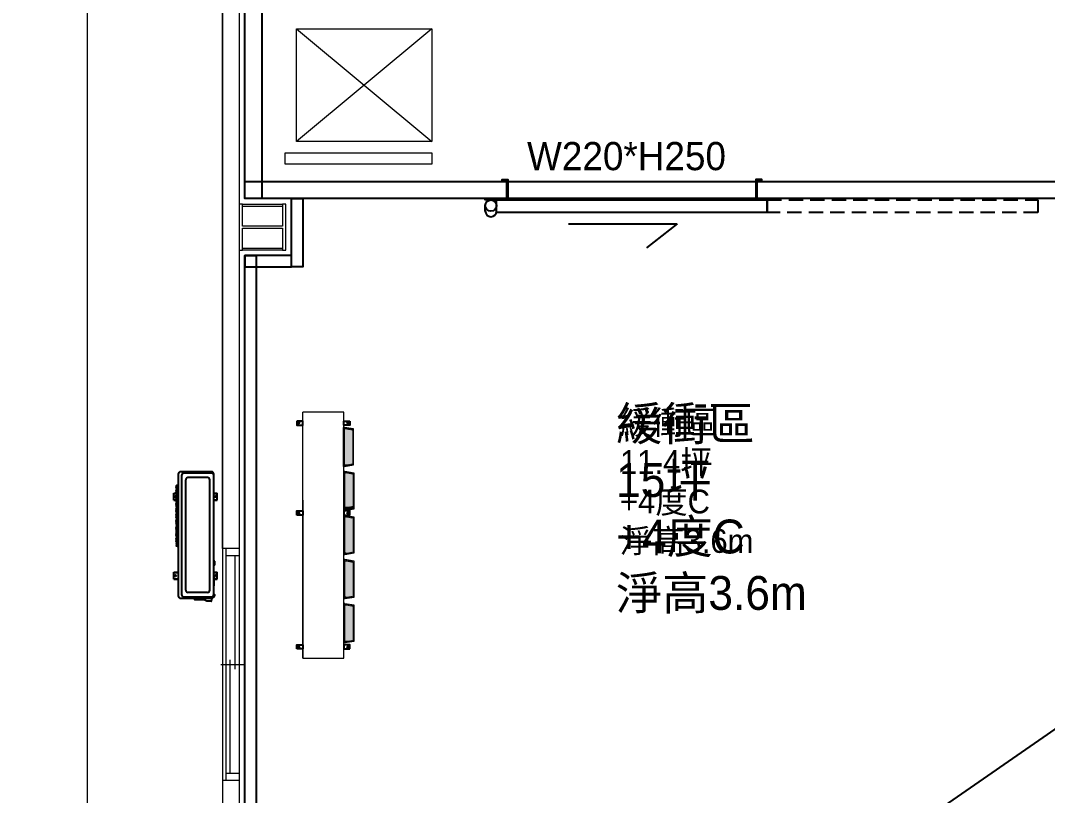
# Model space of a CAD drawing. Header units: millimetres. Extents: x -15161 to 10473752, y -72817 to 33960.
# Drawn here: x -2012 to -1102, y -30859 to -30172 of the extents above; entities that cross this region are included whole.
import ezdxf

# ---------------------------------------------------------------- set-up
doc = ezdxf.new("R2010")
doc.units = ezdxf.units.MM
doc.linetypes.add('DASHED', pattern=[0.75, 0.5, -0.25])
doc.linetypes.add('HIDDEN', pattern=[9.525, 6.35, -3.175])
doc.layers.add('1', color=7, linetype='Continuous', lineweight=9)
doc.layers.add('添利-門', color=150, linetype='Continuous', lineweight=25)
doc.layers.add('HIDDEN', color=2, linetype='DASHED')
doc.layers.add('PDF_幾何圖形', color=7, linetype='Continuous')
doc.styles.get("Standard").update_dxf_attribs({"font": 'arial.ttf'})

# ---------------------------------------------------------------- blocks, each defined once
blk = doc.blocks.new('機組1140116')
h = blk.add_hatch(color=230)
h.dxf.hatch_style = 1
h.paths.add_polyline_path([(-1717.34, -24674.16), (-1725.06, -24672.76), (-1725.06, -24673.99), (-1725.06, -24706.35), (-1717.34, -24704.95)])
h = blk.add_hatch(color=230)
h.dxf.hatch_style = 1
h.paths.add_polyline_path([(-1716.88, -24713.22), (-1724.61, -24711.82), (-1724.61, -24713.04), (-1724.61, -24745.41), (-1716.88, -24744)])
h = blk.add_hatch(color=230)
h.dxf.hatch_style = 1
h.paths.add_polyline_path([(-1716.88, -24752.28), (-1724.61, -24750.87), (-1724.61, -24752.1), (-1724.61, -24784.47), (-1716.88, -24783.06)])
h = blk.add_hatch(color=230)
h.dxf.hatch_style = 1
h.paths.add_polyline_path([(-1716.88, -24791.34), (-1724.61, -24789.93), (-1724.61, -24791.16), (-1724.61, -24823.53), (-1716.88, -24822.12)])
h = blk.add_hatch(color=230)
h.dxf.hatch_style = 1
h.paths.add_polyline_path([(-1716.88, -24830.39), (-1724.61, -24828.99), (-1724.61, -24830.22), (-1724.61, -24862.58), (-1716.88, -24861.18)])
h = blk.add_hatch(color=230)
h.dxf.hatch_style = 1
h.paths.add_polyline_path([(-1716.88, -24830.39), (-1724.61, -24828.99), (-1724.61, -24830.22), (-1724.61, -24862.58), (-1716.88, -24861.18)])
at = {"layer": '1'}
h = blk.add_hatch(color=230, dxfattribs=at)
h.dxf.hatch_style = 1
h.paths.add_polyline_path([(-1725.06, -24672.76), (-1725.06, -24673.99), (-1717.55, -24674.12)])
h = blk.add_hatch(color=230, dxfattribs=at)
h.dxf.hatch_style = 1
h.paths.add_polyline_path([(-1725.06, -24706.35), (-1725.06, -24705.12), (-1717.55, -24704.99)])
h = blk.add_hatch(color=230, dxfattribs=at)
h.dxf.hatch_style = 1
h.paths.add_polyline_path([(-1725.06, -24706.35), (-1725.06, -24705.12), (-1717.55, -24704.99)])
h = blk.add_hatch(color=230, dxfattribs=at)
h.dxf.hatch_style = 1
h.paths.add_polyline_path([(-1724.61, -24711.82), (-1724.61, -24713.04), (-1717.1, -24713.18)])
h = blk.add_hatch(color=230, dxfattribs=at)
h.dxf.hatch_style = 1
h.paths.add_polyline_path([(-1724.61, -24743.86), (-1724.61, -24742.64), (-1717.1, -24742.5)])
h = blk.add_hatch(color=230, dxfattribs=at)
h.dxf.hatch_style = 1
h.paths.add_polyline_path([(-1724.61, -24743.86), (-1724.61, -24742.64), (-1717.1, -24742.5)])
h = blk.add_hatch(color=230, dxfattribs=at)
h.dxf.hatch_style = 1
h.paths.add_polyline_path([(-1724.61, -24743.86), (-1724.61, -24742.64), (-1717.1, -24742.5)])
h = blk.add_hatch(color=230, dxfattribs=at)
h.dxf.hatch_style = 1
h.paths.add_polyline_path([(-1724.61, -24743.86), (-1724.61, -24742.64), (-1717.1, -24742.5)])
h = blk.add_hatch(color=230, dxfattribs=at)
h.dxf.hatch_style = 1
h.paths.add_polyline_path([(-1724.61, -24745.41), (-1724.61, -24744.18), (-1717.1, -24744.04)])
h = blk.add_hatch(color=230, dxfattribs=at)
h.dxf.hatch_style = 1
h.paths.add_polyline_path([(-1724.61, -24745.41), (-1724.61, -24744.18), (-1717.1, -24744.04)])
h = blk.add_hatch(color=230, dxfattribs=at)
h.dxf.hatch_style = 1
h.paths.add_polyline_path([(-1724.61, -24750.87), (-1724.61, -24752.1), (-1717.1, -24752.24)])
h = blk.add_hatch(color=230, dxfattribs=at)
h.dxf.hatch_style = 1
h.paths.add_polyline_path([(-1724.61, -24784.47), (-1724.61, -24783.24), (-1717.1, -24783.1)])
h = blk.add_hatch(color=230, dxfattribs=at)
h.dxf.hatch_style = 1
h.paths.add_polyline_path([(-1724.61, -24784.47), (-1724.61, -24783.24), (-1717.1, -24783.1)])
h = blk.add_hatch(color=230, dxfattribs=at)
h.dxf.hatch_style = 1
h.paths.add_polyline_path([(-1724.61, -24789.93), (-1724.61, -24791.16), (-1717.1, -24791.3)])
h = blk.add_hatch(color=230, dxfattribs=at)
h.dxf.hatch_style = 1
h.paths.add_polyline_path([(-1724.61, -24823.53), (-1724.61, -24822.3), (-1717.1, -24822.16)])
h = blk.add_hatch(color=230, dxfattribs=at)
h.dxf.hatch_style = 1
h.paths.add_polyline_path([(-1724.61, -24823.53), (-1724.61, -24822.3), (-1717.1, -24822.16)])
h = blk.add_hatch(color=230, dxfattribs=at)
h.dxf.hatch_style = 1
h.paths.add_polyline_path([(-1724.61, -24828.99), (-1724.61, -24830.22), (-1717.1, -24830.36)])
h = blk.add_hatch(color=230, dxfattribs=at)
h.dxf.hatch_style = 1
h.paths.add_polyline_path([(-1724.61, -24828.99), (-1724.61, -24830.22), (-1717.1, -24830.36)])
h = blk.add_hatch(color=230, dxfattribs=at)
h.dxf.hatch_style = 1
h.paths.add_polyline_path([(-1724.61, -24862.58), (-1724.61, -24861.36), (-1717.1, -24861.22)])
h = blk.add_hatch(color=230, dxfattribs=at)
h.dxf.hatch_style = 1
h.paths.add_polyline_path([(-1724.61, -24862.58), (-1724.61, -24861.36), (-1717.1, -24861.22)])
h = blk.add_hatch(color=230, dxfattribs=at)
h.dxf.hatch_style = 1
h.paths.add_polyline_path([(-1724.61, -24862.58), (-1724.61, -24861.36), (-1717.1, -24861.22)])
h = blk.add_hatch(color=230, dxfattribs=at)
h.dxf.hatch_style = 1
h.paths.add_polyline_path([(-1724.61, -24862.58), (-1724.61, -24861.36), (-1717.1, -24861.22)])
at = {"color": 230}
for p, q in [((-1716.88, -24682.58), (-1716.88, -24682.58)), ((-1716.88, -24696.53), (-1716.88, -24696.53)), ((-1872.32, -24713.73), (-1872.32, -24821.61)), ((-1842.88, -24711.65), (-1870.24, -24711.65)), ((-1869.31, -24714.93), (-1869.31, -24820.41)), ((-1842.48, -24712.85), (-1867.23, -24712.85)), ((-1846.4, -24716.8), (-1863.71, -24716.8)), ((-1840.8, -24821.61), (-1840.8, -24713.73)), ((-1874.32, -24725.69), (-1874.32, -24725.9)), ((-1873.82, -24725.62), (-1874.27, -24725.64)), ((-1873.82, -24725.97), (-1874.27, -24725.95)), ((-1874.25, -24724.7), (-1873.68, -24724.69)), ((-1873.97, -24724.69), (-1873.97, -24725.58)), ((-1873.97, -24726.01), (-1873.97, -24726.83)), ((-1873.82, -24724.69), (-1873.82, -24725.62)), ((-1873.82, -24725.62), (-1873.82, -24725.65)), ((-1873.82, -24725.65), (-1873.68, -24725.65)), ((-1873.82, -24725.95), (-1873.68, -24725.95)), ((-1873.82, -24725.95), (-1873.82, -24725.97)), ((-1873.82, -24725.97), (-1873.82, -24726.87)), ((-1872.32, -24723.47), (-1873.75, -24723.9)), ((-1873.68, -24724.69), (-1873.68, -24776.83)), ((-1865.66, -24816.59), (-1865.66, -24718.75)), ((-1844.46, -24816.59), (-1844.46, -24718.75)), ((-1716.42, -24721.63), (-1716.43, -24721.63)), ((-1876.32, -24731.28), (-1876.32, -24730.65)), ((-1876.32, -24730.65), (-1874.3, -24730.65)), ((-1876.32, -24730.88), (-1874.32, -24730.88)), ((-1876.22, -24731.45), (-1876.32, -24731.28)), ((-1876.22, -24735.85), (-1876.22, -24731.45)), ((-1874.32, -24726.94), (-1874.32, -24727.16)), ((-1874.32, -24728.19), (-1874.32, -24728.41)), ((-1874.32, -24729.44), (-1874.32, -24729.66)), ((-1874.32, -24730.69), (-1874.32, -24730.91)), ((-1874.32, -24731.94), (-1874.32, -24732.16)), ((-1874.32, -24733.19), (-1874.32, -24733.41)), ((-1874.32, -24734.44), (-1874.32, -24734.66)), ((-1873.82, -24726.87), (-1874.27, -24726.89)), ((-1873.82, -24727.22), (-1874.27, -24727.21)), ((-1873.82, -24728.12), (-1874.27, -24728.14)), ((-1873.82, -24728.47), (-1874.27, -24728.46)), ((-1873.82, -24729.37), (-1874.27, -24729.39)), ((-1873.82, -24729.72), (-1874.27, -24729.71)), ((-1873.82, -24730.62), (-1874.27, -24730.64)), ((-1873.82, -24730.97), (-1874.27, -24730.96)), ((-1873.82, -24731.88), (-1874.27, -24731.89)), ((-1873.82, -24732.23), (-1874.27, -24732.21)), ((-1873.82, -24733.13), (-1874.27, -24733.14)), ((-1873.82, -24733.48), (-1874.27, -24733.46)), ((-1873.82, -24734.38), (-1874.27, -24734.39)), ((-1873.82, -24734.73), (-1874.27, -24734.71)), ((-1873.97, -24727.27), (-1873.97, -24728.08)), ((-1873.97, -24728.52), (-1873.97, -24729.33)), ((-1873.97, -24729.77), (-1873.97, -24730.58)), ((-1873.97, -24731.02), (-1873.97, -24731.83)), ((-1873.97, -24732.27), (-1873.97, -24733.08)), ((-1873.97, -24733.52), (-1873.97, -24734.33)), ((-1873.97, -24734.77), (-1873.97, -24735.59)), ((-1873.82, -24726.87), (-1873.82, -24726.9)), ((-1873.82, -24726.9), (-1873.68, -24726.9)), ((-1873.82, -24727.2), (-1873.82, -24727.22)), ((-1873.82, -24727.2), (-1873.68, -24727.2)), ((-1873.82, -24727.22), (-1873.82, -24728.12)), ((-1873.82, -24728.12), (-1873.82, -24728.15)), ((-1873.82, -24728.15), (-1873.68, -24728.15)), ((-1873.82, -24728.45), (-1873.82, -24728.47)), ((-1873.82, -24728.45), (-1873.68, -24728.45)), ((-1873.82, -24728.47), (-1873.82, -24729.37)), ((-1873.82, -24729.37), (-1873.82, -24729.4)), ((-1873.82, -24729.4), (-1873.68, -24729.4)), ((-1873.82, -24729.7), (-1873.82, -24729.72)), ((-1873.82, -24729.7), (-1873.68, -24729.7)), ((-1873.82, -24729.72), (-1873.82, -24730.62)), ((-1873.82, -24730.62), (-1873.82, -24730.65)), ((-1873.82, -24730.65), (-1873.68, -24730.65)), ((-1873.82, -24730.95), (-1873.82, -24730.97)), ((-1873.82, -24730.95), (-1873.68, -24730.95)), ((-1873.82, -24730.97), (-1873.82, -24731.88)), ((-1873.82, -24731.88), (-1873.82, -24731.9)), ((-1873.82, -24731.9), (-1873.68, -24731.9)), ((-1873.82, -24732.2), (-1873.82, -24732.23)), ((-1873.82, -24732.2), (-1873.68, -24732.2)), ((-1873.82, -24732.23), (-1873.82, -24733.13)), ((-1873.82, -24733.13), (-1873.82, -24733.15)), ((-1873.82, -24733.15), (-1873.68, -24733.15)), ((-1873.82, -24733.45), (-1873.82, -24733.48)), ((-1873.82, -24733.45), (-1873.68, -24733.45)), ((-1873.82, -24733.48), (-1873.82, -24734.38)), ((-1873.82, -24734.38), (-1873.82, -24734.4)), ((-1873.82, -24734.4), (-1873.68, -24734.4)), ((-1873.82, -24734.7), (-1873.82, -24734.73)), ((-1873.82, -24734.7), (-1873.68, -24734.7)), ((-1873.82, -24734.73), (-1873.82, -24735.63)), ((-1840.8, -24730.65), (-1837.8, -24730.65)), ((-1840.8, -24730.88), (-1837.8, -24730.88)), ((-1837.9, -24731.45), (-1837.8, -24731.28)), ((-1837.9, -24735.85), (-1837.9, -24731.45)), ((-1837.8, -24731.28), (-1837.8, -24730.65)), ((-1876.22, -24735.85), (-1876.32, -24736.03)), ((-1876.32, -24736.65), (-1876.32, -24736.03)), ((-1876.32, -24736.42), (-1873.97, -24736.42)), ((-1876.32, -24736.65), (-1873.97, -24736.65)), ((-1874.32, -24735.7), (-1874.32, -24735.91)), ((-1874.32, -24736.95), (-1874.32, -24737.16)), ((-1874.32, -24738.2), (-1874.32, -24738.41)), ((-1874.32, -24739.45), (-1874.32, -24739.66)), ((-1874.32, -24740.7), (-1874.32, -24740.91)), ((-1874.32, -24741.95), (-1874.32, -24742.16)), ((-1874.32, -24743.2), (-1874.32, -24743.41)), ((-1874.32, -24744.45), (-1874.32, -24744.66)), ((-1873.82, -24735.63), (-1874.27, -24735.65)), ((-1873.82, -24735.98), (-1874.27, -24735.96)), ((-1873.82, -24736.88), (-1874.27, -24736.9)), ((-1873.82, -24737.23), (-1874.27, -24737.21)), ((-1873.82, -24738.13), (-1874.27, -24738.15)), ((-1873.82, -24738.48), (-1874.27, -24738.46)), ((-1873.82, -24739.38), (-1874.27, -24739.4)), ((-1873.82, -24739.73), (-1874.27, -24739.71)), ((-1873.82, -24740.63), (-1874.27, -24740.65)), ((-1873.82, -24740.98), (-1874.27, -24740.96)), ((-1873.82, -24741.88), (-1874.27, -24741.9)), ((-1873.82, -24742.23), (-1874.27, -24742.21)), ((-1873.82, -24743.13), (-1874.27, -24743.15)), ((-1873.82, -24743.48), (-1874.27, -24743.46)), ((-1873.82, -24744.38), (-1874.27, -24744.4)), ((-1873.97, -24736.02), (-1873.97, -24736.84)), ((-1873.97, -24737.27), (-1873.97, -24738.09)), ((-1873.97, -24738.52), (-1873.97, -24739.34)), ((-1873.97, -24739.77), (-1873.97, -24740.59)), ((-1873.97, -24741.02), (-1873.97, -24741.84)), ((-1873.97, -24742.27), (-1873.97, -24743.09)), ((-1873.97, -24743.52), (-1873.97, -24744.34)), ((-1873.82, -24735.63), (-1873.82, -24735.65)), ((-1873.82, -24735.65), (-1873.68, -24735.65)), ((-1873.82, -24735.95), (-1873.82, -24735.98)), ((-1873.82, -24735.95), (-1873.68, -24735.95)), ((-1873.82, -24735.98), (-1873.82, -24736.88)), ((-1873.82, -24736.88), (-1873.82, -24736.9)), ((-1873.82, -24736.9), (-1873.68, -24736.9)), ((-1873.82, -24737.2), (-1873.68, -24737.2)), ((-1873.82, -24737.2), (-1873.82, -24737.23)), ((-1873.82, -24737.23), (-1873.82, -24738.13)), ((-1873.82, -24738.13), (-1873.82, -24738.15)), ((-1873.82, -24738.15), (-1873.68, -24738.15)), ((-1873.82, -24738.45), (-1873.68, -24738.45)), ((-1873.82, -24738.45), (-1873.82, -24738.48)), ((-1873.82, -24738.48), (-1873.82, -24739.38)), ((-1873.82, -24739.38), (-1873.82, -24739.4)), ((-1873.82, -24739.4), (-1873.68, -24739.4)), ((-1873.82, -24739.7), (-1873.68, -24739.7)), ((-1873.82, -24739.7), (-1873.82, -24739.73)), ((-1873.82, -24739.73), (-1873.82, -24740.63)), ((-1873.82, -24740.63), (-1873.82, -24740.65)), ((-1873.82, -24740.65), (-1873.68, -24740.65)), ((-1873.82, -24740.95), (-1873.68, -24740.95)), ((-1873.82, -24740.95), (-1873.82, -24740.98)), ((-1873.82, -24740.98), (-1873.82, -24741.88)), ((-1873.82, -24741.88), (-1873.82, -24741.9)), ((-1873.82, -24741.9), (-1873.68, -24741.9)), ((-1873.82, -24742.21), (-1873.82, -24742.23)), ((-1873.82, -24742.21), (-1873.68, -24742.21)), ((-1873.82, -24742.23), (-1873.82, -24743.13)), ((-1873.82, -24743.13), (-1873.82, -24743.16)), ((-1873.82, -24743.16), (-1873.68, -24743.16)), ((-1873.82, -24743.46), (-1873.68, -24743.46)), ((-1873.82, -24743.46), (-1873.82, -24743.48)), ((-1873.82, -24743.48), (-1873.82, -24744.38)), ((-1873.82, -24744.38), (-1873.82, -24744.41)), ((-1873.82, -24744.41), (-1873.68, -24744.41)), ((-1840.8, -24736.42), (-1837.8, -24736.42)), ((-1840.8, -24736.65), (-1837.8, -24736.65)), ((-1837.9, -24735.85), (-1837.8, -24736.03)), ((-1837.8, -24736.65), (-1837.8, -24736.03)), ((-1716.42, -24735.59), (-1716.43, -24735.59)), ((-1874.32, -24745.7), (-1874.32, -24745.91)), ((-1874.32, -24746.95), (-1874.32, -24747.16)), ((-1874.32, -24748.2), (-1874.32, -24748.41)), ((-1874.32, -24749.45), (-1874.32, -24749.67)), ((-1874.32, -24750.7), (-1874.32, -24750.92)), ((-1874.32, -24751.95), (-1874.32, -24752.17)), ((-1874.32, -24753.2), (-1874.32, -24753.42)), ((-1873.82, -24744.73), (-1874.27, -24744.71)), ((-1873.82, -24745.63), (-1874.27, -24745.65)), ((-1873.82, -24745.98), (-1874.27, -24745.96)), ((-1873.82, -24746.88), (-1874.27, -24746.9)), ((-1873.82, -24747.23), (-1874.27, -24747.21)), ((-1873.82, -24748.13), (-1874.27, -24748.15)), ((-1873.82, -24748.48), (-1874.27, -24748.46)), ((-1873.82, -24749.38), (-1874.27, -24749.4)), ((-1873.82, -24749.73), (-1874.27, -24749.72)), ((-1873.82, -24750.63), (-1874.27, -24750.65)), ((-1873.82, -24750.98), (-1874.27, -24750.97)), ((-1873.82, -24751.88), (-1874.27, -24751.9)), ((-1873.82, -24752.23), (-1874.27, -24752.22)), ((-1873.82, -24753.14), (-1874.27, -24753.15)), ((-1873.82, -24753.49), (-1874.27, -24753.47)), ((-1873.97, -24744.77), (-1873.97, -24745.59)), ((-1873.97, -24746.02), (-1873.97, -24746.84)), ((-1873.97, -24747.27), (-1873.97, -24748.09)), ((-1873.97, -24748.53), (-1873.97, -24749.34)), ((-1873.97, -24749.78), (-1873.97, -24750.59)), ((-1873.97, -24751.03), (-1873.97, -24751.84)), ((-1873.97, -24752.28), (-1873.97, -24753.09)), ((-1873.97, -24753.53), (-1873.97, -24754.34)), ((-1873.82, -24744.71), (-1873.82, -24744.73)), ((-1873.82, -24744.71), (-1873.68, -24744.71)), ((-1873.82, -24744.73), (-1873.82, -24745.63)), ((-1873.82, -24745.63), (-1873.82, -24745.66)), ((-1873.82, -24745.66), (-1873.68, -24745.66)), ((-1873.82, -24745.96), (-1873.68, -24745.96)), ((-1873.82, -24745.96), (-1873.82, -24745.98)), ((-1873.82, -24745.98), (-1873.82, -24746.88)), ((-1873.82, -24746.88), (-1873.82, -24746.91)), ((-1873.82, -24746.91), (-1873.68, -24746.91)), ((-1873.82, -24747.21), (-1873.68, -24747.21)), ((-1873.82, -24747.21), (-1873.82, -24747.23)), ((-1873.82, -24747.23), (-1873.82, -24748.13)), ((-1873.82, -24748.13), (-1873.82, -24748.16)), ((-1873.82, -24748.16), (-1873.68, -24748.16)), ((-1873.82, -24748.46), (-1873.68, -24748.46)), ((-1873.82, -24748.46), (-1873.82, -24748.48)), ((-1873.82, -24748.48), (-1873.82, -24749.38)), ((-1873.82, -24749.38), (-1873.82, -24749.41)), ((-1873.82, -24749.41), (-1873.68, -24749.41)), ((-1873.82, -24749.71), (-1873.68, -24749.71)), ((-1873.82, -24749.71), (-1873.82, -24749.73)), ((-1873.82, -24749.73), (-1873.82, -24750.63)), ((-1873.82, -24750.63), (-1873.82, -24750.66)), ((-1873.82, -24750.66), (-1873.68, -24750.66)), ((-1873.82, -24750.96), (-1873.68, -24750.96)), ((-1873.82, -24750.96), (-1873.82, -24750.98)), ((-1873.82, -24750.98), (-1873.82, -24751.88)), ((-1873.82, -24751.88), (-1873.82, -24751.91)), ((-1873.82, -24751.91), (-1873.68, -24751.91)), ((-1873.82, -24752.21), (-1873.68, -24752.21)), ((-1873.82, -24752.21), (-1873.82, -24752.23)), ((-1873.82, -24752.23), (-1873.82, -24753.14)), ((-1873.82, -24753.14), (-1873.82, -24753.16)), ((-1873.82, -24753.16), (-1873.68, -24753.16)), ((-1873.82, -24753.46), (-1873.68, -24753.46)), ((-1873.82, -24753.46), (-1873.82, -24753.49)), ((-1873.82, -24753.49), (-1873.82, -24754.39)), ((-1874.32, -24754.45), (-1874.32, -24754.67)), ((-1874.32, -24755.7), (-1874.32, -24755.92)), ((-1874.32, -24756.96), (-1874.32, -24757.17)), ((-1874.32, -24758.21), (-1874.32, -24758.42)), ((-1874.32, -24759.46), (-1874.32, -24759.67)), ((-1874.32, -24760.71), (-1874.32, -24760.92)), ((-1874.32, -24761.96), (-1874.32, -24762.17)), ((-1873.82, -24754.39), (-1874.27, -24754.4)), ((-1873.82, -24754.74), (-1874.27, -24754.72)), ((-1873.82, -24755.64), (-1874.27, -24755.65)), ((-1873.82, -24755.99), (-1874.27, -24755.97)), ((-1873.82, -24756.89), (-1874.27, -24756.91)), ((-1873.82, -24757.24), (-1874.27, -24757.22)), ((-1873.82, -24758.14), (-1874.27, -24758.16)), ((-1873.82, -24758.49), (-1874.27, -24758.47)), ((-1873.82, -24759.39), (-1874.27, -24759.41)), ((-1873.82, -24759.74), (-1874.27, -24759.72)), ((-1873.82, -24760.64), (-1874.27, -24760.66)), ((-1873.82, -24760.99), (-1874.27, -24760.97)), ((-1873.82, -24761.89), (-1874.27, -24761.91)), ((-1873.82, -24762.24), (-1874.27, -24762.22)), ((-1873.97, -24754.78), (-1873.97, -24755.59)), ((-1873.97, -24756.03), (-1873.97, -24756.84)), ((-1873.97, -24757.28), (-1873.97, -24758.1)), ((-1873.97, -24758.53), (-1873.97, -24759.35)), ((-1873.97, -24759.78), (-1873.97, -24760.6)), ((-1873.97, -24761.03), (-1873.97, -24761.85)), ((-1873.97, -24762.28), (-1873.97, -24763.1)), ((-1873.82, -24754.39), (-1873.82, -24754.41)), ((-1873.82, -24754.41), (-1873.68, -24754.41)), ((-1873.82, -24754.71), (-1873.68, -24754.71)), ((-1873.82, -24754.71), (-1873.82, -24754.74)), ((-1873.82, -24754.74), (-1873.82, -24755.64)), ((-1873.82, -24755.64), (-1873.82, -24755.66)), ((-1873.82, -24755.66), (-1873.68, -24755.66)), ((-1873.82, -24755.96), (-1873.68, -24755.96)), ((-1873.82, -24755.96), (-1873.82, -24755.99)), ((-1873.82, -24755.99), (-1873.82, -24756.89)), ((-1873.82, -24756.89), (-1873.82, -24756.91)), ((-1873.82, -24756.91), (-1873.68, -24756.91)), ((-1873.82, -24757.21), (-1873.68, -24757.21)), ((-1873.82, -24757.21), (-1873.82, -24757.24)), ((-1873.82, -24757.24), (-1873.82, -24758.14)), ((-1873.82, -24758.14), (-1873.82, -24758.16)), ((-1873.82, -24758.16), (-1873.68, -24758.16)), ((-1873.82, -24758.46), (-1873.68, -24758.46)), ((-1873.82, -24758.46), (-1873.82, -24758.49)), ((-1873.82, -24758.49), (-1873.82, -24759.39)), ((-1873.82, -24759.39), (-1873.82, -24759.41)), ((-1873.82, -24759.41), (-1873.68, -24759.41)), ((-1873.82, -24759.71), (-1873.68, -24759.71)), ((-1873.82, -24759.71), (-1873.82, -24759.74)), ((-1873.82, -24759.74), (-1873.82, -24760.64)), ((-1873.82, -24760.64), (-1873.82, -24760.66)), ((-1873.82, -24760.66), (-1873.68, -24760.66)), ((-1873.82, -24760.96), (-1873.68, -24760.96)), ((-1873.82, -24760.96), (-1873.82, -24760.99)), ((-1873.82, -24760.99), (-1873.82, -24761.89)), ((-1873.82, -24761.89), (-1873.82, -24761.91)), ((-1873.82, -24761.91), (-1873.68, -24761.91)), ((-1873.82, -24762.21), (-1873.68, -24762.21)), ((-1873.82, -24762.21), (-1873.82, -24762.24)), ((-1873.82, -24762.24), (-1873.82, -24763.14)), ((-1716.42, -24760.69), (-1716.43, -24760.69)), ((-1874.32, -24763.21), (-1874.32, -24763.42)), ((-1874.32, -24764.46), (-1874.32, -24764.67)), ((-1874.32, -24765.71), (-1874.32, -24765.92)), ((-1874.32, -24766.96), (-1874.32, -24767.17)), ((-1874.32, -24768.21), (-1874.32, -24768.42)), ((-1874.32, -24769.46), (-1874.32, -24769.67)), ((-1874.32, -24770.71), (-1874.32, -24770.93)), ((-1873.82, -24763.14), (-1874.27, -24763.16)), ((-1873.82, -24763.49), (-1874.27, -24763.47)), ((-1873.82, -24764.39), (-1874.27, -24764.41)), ((-1873.82, -24764.74), (-1874.27, -24764.72)), ((-1873.82, -24765.64), (-1874.27, -24765.66)), ((-1873.82, -24765.99), (-1874.27, -24765.97)), ((-1873.82, -24766.89), (-1874.27, -24766.91)), ((-1873.82, -24767.24), (-1874.27, -24767.22)), ((-1873.82, -24768.14), (-1874.27, -24768.16)), ((-1873.82, -24768.49), (-1874.27, -24768.47)), ((-1873.82, -24769.39), (-1874.27, -24769.41)), ((-1873.82, -24769.74), (-1874.27, -24769.72)), ((-1873.82, -24770.64), (-1874.27, -24770.66)), ((-1873.82, -24770.99), (-1874.27, -24770.98)), ((-1873.82, -24771.89), (-1874.27, -24771.91)), ((-1873.97, -24763.53), (-1873.97, -24764.35)), ((-1873.97, -24764.78), (-1873.97, -24765.6)), ((-1873.97, -24766.03), (-1873.97, -24766.85)), ((-1873.97, -24767.28), (-1873.97, -24768.1)), ((-1873.97, -24768.53), (-1873.97, -24769.35)), ((-1873.97, -24769.78), (-1873.97, -24770.6)), ((-1873.97, -24771.04), (-1873.97, -24771.85)), ((-1873.82, -24763.14), (-1873.82, -24763.16)), ((-1873.82, -24763.16), (-1873.68, -24763.16)), ((-1873.82, -24763.46), (-1873.68, -24763.46)), ((-1873.82, -24763.46), (-1873.82, -24763.49)), ((-1873.82, -24763.49), (-1873.82, -24764.39)), ((-1873.82, -24764.39), (-1873.82, -24764.42)), ((-1873.82, -24764.42), (-1873.68, -24764.42)), ((-1873.82, -24764.72), (-1873.68, -24764.72)), ((-1873.82, -24764.72), (-1873.82, -24764.74)), ((-1873.82, -24764.74), (-1873.82, -24765.64)), ((-1873.82, -24765.64), (-1873.82, -24765.67)), ((-1873.82, -24765.67), (-1873.68, -24765.67)), ((-1873.82, -24765.97), (-1873.68, -24765.97)), ((-1873.82, -24765.97), (-1873.82, -24765.99)), ((-1873.82, -24765.99), (-1873.82, -24766.89)), ((-1873.82, -24766.89), (-1873.82, -24766.92)), ((-1873.82, -24766.92), (-1873.68, -24766.92)), ((-1873.82, -24767.22), (-1873.68, -24767.22)), ((-1873.82, -24767.22), (-1873.82, -24767.24)), ((-1873.82, -24767.24), (-1873.82, -24768.14)), ((-1873.82, -24768.14), (-1873.82, -24768.17)), ((-1873.82, -24768.17), (-1873.68, -24768.17)), ((-1873.82, -24768.47), (-1873.68, -24768.47)), ((-1873.82, -24768.47), (-1873.82, -24768.49)), ((-1873.82, -24768.49), (-1873.82, -24769.39)), ((-1873.82, -24769.39), (-1873.82, -24769.42)), ((-1873.82, -24769.42), (-1873.68, -24769.42)), ((-1873.82, -24769.72), (-1873.68, -24769.72)), ((-1873.82, -24769.72), (-1873.82, -24769.74)), ((-1873.82, -24769.74), (-1873.82, -24770.64)), ((-1873.82, -24770.64), (-1873.82, -24770.67)), ((-1873.82, -24770.67), (-1873.68, -24770.67)), ((-1873.82, -24770.97), (-1873.68, -24770.97)), ((-1873.82, -24770.97), (-1873.82, -24770.99)), ((-1873.82, -24770.99), (-1873.82, -24771.89)), ((-1873.82, -24771.89), (-1873.82, -24771.92)), ((-1873.82, -24771.92), (-1873.68, -24771.92)), ((-1874.32, -24771.96), (-1874.32, -24772.18)), ((-1874.32, -24773.21), (-1874.32, -24773.43)), ((-1874.32, -24774.46), (-1874.32, -24774.68)), ((-1874.32, -24775.71), (-1874.32, -24775.93)), ((-1874.32, -24776.85), (-1874.32, -24776.85)), ((-1873.82, -24772.24), (-1874.27, -24772.23)), ((-1873.82, -24773.14), (-1874.27, -24773.16)), ((-1873.82, -24773.49), (-1874.27, -24773.48)), ((-1873.82, -24774.4), (-1874.27, -24774.41)), ((-1873.82, -24774.75), (-1874.27, -24774.73)), ((-1873.82, -24775.65), (-1874.27, -24775.66)), ((-1873.82, -24776), (-1874.27, -24775.98)), ((-1873.82, -24776.8), (-1874.27, -24776.8)), ((-1873.97, -24772.29), (-1873.97, -24773.1)), ((-1873.97, -24773.54), (-1873.97, -24774.35)), ((-1873.97, -24774.79), (-1873.97, -24775.6)), ((-1873.97, -24776.04), (-1873.97, -24776.75)), ((-1873.82, -24772.22), (-1873.68, -24772.22)), ((-1873.82, -24772.22), (-1873.82, -24772.24)), ((-1873.82, -24772.24), (-1873.82, -24773.14)), ((-1873.82, -24773.14), (-1873.82, -24773.17)), ((-1873.82, -24773.17), (-1873.68, -24773.17)), ((-1873.82, -24773.47), (-1873.68, -24773.47)), ((-1873.82, -24773.47), (-1873.82, -24773.49)), ((-1873.82, -24773.49), (-1873.82, -24774.4)), ((-1873.82, -24774.4), (-1873.82, -24774.42)), ((-1873.82, -24774.42), (-1873.68, -24774.42)), ((-1873.82, -24774.72), (-1873.68, -24774.72)), ((-1873.82, -24774.72), (-1873.82, -24774.75)), ((-1873.82, -24774.75), (-1873.82, -24775.65)), ((-1873.82, -24775.65), (-1873.82, -24775.67)), ((-1873.82, -24775.67), (-1873.68, -24775.67)), ((-1873.82, -24775.97), (-1873.68, -24775.97)), ((-1873.82, -24775.97), (-1873.82, -24776)), ((-1873.82, -24776), (-1873.82, -24776.83)), ((-1873.82, -24776.83), (-1873.82, -24776.8)), ((-1873.82, -24776.83), (-1873.68, -24776.83)), ((-1872.32, -24778.05), (-1873.75, -24777.62)), ((-1716.42, -24774.65), (-1716.43, -24774.65)), ((-1840.8, -24791.23), (-1840.49, -24791.23)), ((-1840.8, -24794.03), (-1840.48, -24794.03)), ((-1839.98, -24790.93), (-1840.48, -24790.93)), ((-1840.48, -24794.33), (-1840.48, -24790.93)), ((-1839.98, -24794.33), (-1840.48, -24794.33)), ((-1839.98, -24794.33), (-1839.98, -24790.93)), ((-1876.32, -24800.68), (-1872.32, -24800.68)), ((-1876.32, -24801.31), (-1876.32, -24800.68)), ((-1876.32, -24800.91), (-1872.32, -24800.91)), ((-1876.22, -24801.48), (-1876.32, -24801.31)), ((-1876.22, -24805.89), (-1876.32, -24806.06)), ((-1876.32, -24806.69), (-1876.32, -24806.06)), ((-1876.32, -24806.46), (-1872.32, -24806.46)), ((-1876.32, -24806.69), (-1872.32, -24806.69)), ((-1876.22, -24805.89), (-1876.22, -24801.48)), ((-1840.8, -24800.68), (-1837.8, -24800.68)), ((-1840.8, -24800.91), (-1837.8, -24800.91)), ((-1840.8, -24803.84), (-1840.7, -24803.84)), ((-1840.6, -24812.84), (-1840.6, -24803.94)), ((-1840.6, -24806.46), (-1837.8, -24806.46)), ((-1840.6, -24806.69), (-1837.8, -24806.69)), ((-1837.9, -24801.48), (-1837.8, -24801.31)), ((-1837.9, -24805.89), (-1837.9, -24801.48)), ((-1837.9, -24805.89), (-1837.8, -24806.06)), ((-1837.8, -24801.31), (-1837.8, -24800.68)), ((-1837.8, -24806.69), (-1837.8, -24806.06)), ((-1716.42, -24799.75), (-1716.43, -24799.75)), ((-1840.7, -24812.94), (-1840.8, -24812.94)), ((-1716.42, -24813.71), (-1716.43, -24813.71)), ((-1870.24, -24823.69), (-1842.32, -24823.69)), ((-1867.23, -24822.49), (-1842.88, -24822.49)), ((-1846.4, -24818.54), (-1863.71, -24818.54)), ((-1859.01, -24823.69), (-1859.01, -24823.89)), ((-1848.2, -24823.89), (-1859.01, -24823.89)), ((-1858.16, -24823.89), (-1857.96, -24824.75)), ((-1857.81, -24824.9), (-1849.41, -24824.9)), ((-1849.33, -24823.89), (-1853.13, -24823.89)), ((-1846.99, -24826.31), (-1849.83, -24824.9)), ((-1849.06, -24823.89), (-1849.26, -24824.75)), ((-1847.32, -24824), (-1849.08, -24824)), ((-1848.2, -24823.69), (-1848.2, -24823.89)), ((-1842.36, -24823.89), (-1847.32, -24823.89)), ((-1847.32, -24824), (-1847.32, -24823.89)), ((-1843.16, -24826.35), (-1846.85, -24826.35)), ((-1842.81, -24826.07), (-1842.32, -24823.69)), ((-1840.44, -24822.35), (-1841.04, -24822.68)), ((-1840.44, -24819.97), (-1840.8, -24819.78)), ((-1716.42, -24838.81), (-1716.43, -24838.81)), ((-1716.42, -24838.81), (-1716.43, -24838.81)), ((-1716.42, -24852.77), (-1716.43, -24852.77)), ((-1716.42, -24852.77), (-1716.43, -24852.77))]:
    blk.add_line(p, q, dxfattribs=at)
for points in [[(-1767.3, -24666.66), (-1767.3, -24670.3), (-1761.85, -24670.3), (-1761.85, -24666.66)], [(-1720.06, -24666.66), (-1720.06, -24670.3), (-1725.51, -24670.3), (-1725.51, -24666.66)], [(-1767.3, -24749.96), (-1767.3, -24746.32), (-1761.85, -24746.32), (-1761.85, -24749.96)], [(-1720.06, -24749.96), (-1720.06, -24746.32), (-1725.51, -24746.32), (-1725.51, -24749.96)], [(-1767.3, -24868.68), (-1767.3, -24865.04), (-1761.85, -24865.04), (-1761.85, -24868.68)], [(-1720.06, -24868.68), (-1720.06, -24865.04), (-1725.51, -24865.04), (-1725.51, -24868.68)]]:
    blk.add_lwpolyline(points, close=True, dxfattribs=at)
for centre, radius in [((-1765.48, -24668.48), 0.604), ((-1721.88, -24668.48), 0.604), ((-1839.3, -24733.65), 0.625), ((-1765.48, -24748.14), 0.604), ((-1721.88, -24748.14), 0.604), ((-1874.82, -24803.69), 0.625), ((-1839.3, -24803.69), 0.625), ((-1765.48, -24866.86), 0.604), ((-1721.88, -24866.86), 0.604)]:
    blk.add_circle(centre, radius, dxfattribs=at)
for centre, radius, start, end in [((-1870.24, -24713.73), 2.08, 90, 180), ((-1867.23, -24714.93), 2.08, 90, 180), ((-1863.71, -24718.75), 1.95, 90, 180), ((-1846.4, -24718.75), 1.95, 0, 90), ((-1842.88, -24713.73), 2.08, 0, 90), ((-1842.48, -24714.53), 1.68, 0, 90), ((-1873.52, -24724.67), 0.8, 106.7, 178.73165), ((-1874.27, -24724.65), 0.05, 174.92506, 293.4811), ((-1874.27, -24725.69), 0.05, 92.29061, 180), ((-1874.27, -24725.9), 0.05, 180, 267.70939), ((-1874.02, -24725.58), 0.05, 272.29061, 0), ((-1874.02, -24726.01), 0.05, 0, 87.70939), ((-1874.82, -24733.65), 0.625, 36.8699, 18.00859), ((-1874.27, -24726.94), 0.05, 92.29061, 180), ((-1874.27, -24727.16), 0.05, 180, 267.70939), ((-1874.27, -24728.19), 0.05, 92.29061, 180), ((-1874.27, -24728.41), 0.05, 180, 267.70939), ((-1874.27, -24729.44), 0.05, 92.29061, 180), ((-1874.27, -24729.66), 0.05, 180, 267.70939), ((-1874.27, -24730.69), 0.05, 92.29061, 180), ((-1874.27, -24730.91), 0.05, 180, 267.70939), ((-1874.27, -24731.94), 0.05, 92.29061, 180), ((-1874.27, -24732.16), 0.05, 180, 267.70939), ((-1874.27, -24733.19), 0.05, 92.29061, 180), ((-1874.27, -24733.41), 0.05, 180, 267.70939), ((-1874.27, -24734.44), 0.05, 92.29061, 180), ((-1874.27, -24734.66), 0.05, 180, 267.70939), ((-1874.02, -24727.27), 0.05, 0, 87.70939), ((-1874.02, -24728.08), 0.05, 272.29061, 0), ((-1874.02, -24728.52), 0.05, 0, 87.70939), ((-1874.02, -24729.33), 0.05, 272.29061, 0), ((-1874.02, -24729.77), 0.05, 0, 87.70939), ((-1874.02, -24730.58), 0.05, 272.29061, 0), ((-1874.02, -24731.02), 0.05, 0, 87.70939), ((-1874.02, -24731.83), 0.05, 272.29061, 0), ((-1874.02, -24732.27), 0.05, 0, 87.70939), ((-1874.02, -24733.08), 0.05, 272.29061, 0), ((-1874.02, -24733.52), 0.05, 0, 87.70939), ((-1874.02, -24734.33), 0.05, 272.29061, 0), ((-1874.02, -24734.77), 0.05, 0, 87.70939), ((-1874.27, -24735.7), 0.05, 92.29061, 180), ((-1874.27, -24735.91), 0.05, 180, 267.70939), ((-1874.27, -24736.95), 0.05, 92.29061, 180), ((-1874.27, -24737.16), 0.05, 180, 267.70939), ((-1874.27, -24738.2), 0.05, 92.29061, 180), ((-1874.27, -24738.41), 0.05, 180, 267.70939), ((-1874.27, -24739.45), 0.05, 92.29061, 180), ((-1874.27, -24739.66), 0.05, 180, 267.70939), ((-1874.27, -24740.7), 0.05, 92.29061, 180), ((-1874.27, -24740.91), 0.05, 180, 267.70939), ((-1874.27, -24741.95), 0.05, 92.29061, 180), ((-1874.27, -24742.16), 0.05, 180, 267.70939), ((-1874.27, -24743.2), 0.05, 92.29061, 180), ((-1874.27, -24743.41), 0.05, 180, 267.70939), ((-1874.27, -24744.45), 0.05, 92.29061, 180), ((-1874.02, -24735.59), 0.05, 272.29061, 0), ((-1874.02, -24736.02), 0.05, 0, 87.70939), ((-1874.02, -24737.27), 0.05, 0, 87.70939), ((-1874.02, -24738.09), 0.05, 272.29061, 0), ((-1874.02, -24738.52), 0.05, 0, 87.70939), ((-1874.02, -24739.34), 0.05, 272.29061, 0), ((-1874.02, -24739.77), 0.05, 0, 87.70939), ((-1874.02, -24740.59), 0.05, 272.29061, 0), ((-1874.02, -24741.02), 0.05, 0, 87.70939), ((-1874.02, -24741.84), 0.05, 272.29061, 0), ((-1874.02, -24742.27), 0.05, 0, 87.70939), ((-1874.02, -24743.09), 0.05, 272.29061, 0), ((-1874.02, -24743.52), 0.05, 0, 87.70939), ((-1874.02, -24744.34), 0.05, 272.29061, 0), ((-1874.27, -24744.66), 0.05, 180, 267.70939), ((-1874.27, -24745.7), 0.05, 92.29061, 180), ((-1874.27, -24745.91), 0.05, 180, 267.70939), ((-1874.27, -24746.95), 0.05, 92.29061, 180), ((-1874.27, -24747.16), 0.05, 180, 267.70939), ((-1874.27, -24748.2), 0.05, 92.29061, 180), ((-1874.27, -24748.41), 0.05, 180, 267.70939), ((-1874.27, -24749.45), 0.05, 92.29061, 180), ((-1874.27, -24749.67), 0.05, 180, 267.70939), ((-1874.27, -24750.7), 0.05, 92.29061, 180), ((-1874.27, -24750.92), 0.05, 180, 267.70939), ((-1874.27, -24751.95), 0.05, 92.29061, 180), ((-1874.27, -24752.17), 0.05, 180, 267.70939), ((-1874.27, -24753.2), 0.05, 92.29061, 180), ((-1874.27, -24753.42), 0.05, 180, 267.70939), ((-1874.02, -24744.77), 0.05, 0, 87.70939), ((-1874.02, -24745.59), 0.05, 272.29061, 0), ((-1874.02, -24746.02), 0.05, 0, 87.70939), ((-1874.02, -24746.84), 0.05, 272.29061, 0), ((-1874.02, -24747.27), 0.05, 0, 87.70939), ((-1874.02, -24748.09), 0.05, 272.29061, 0), ((-1874.02, -24748.53), 0.05, 0, 87.70939), ((-1874.02, -24749.34), 0.05, 272.29061, 0), ((-1874.02, -24749.78), 0.05, 0, 87.70939), ((-1874.02, -24750.59), 0.05, 272.29061, 0), ((-1874.02, -24751.03), 0.05, 0, 87.70939), ((-1874.02, -24751.84), 0.05, 272.29061, 0), ((-1874.02, -24752.28), 0.05, 0, 87.70939), ((-1874.02, -24753.09), 0.05, 272.29061, 0), ((-1874.02, -24753.53), 0.05, 0, 87.70939), ((-1874.27, -24754.45), 0.05, 92.29061, 180), ((-1874.27, -24754.67), 0.05, 180, 267.70939), ((-1874.27, -24755.7), 0.05, 92.29061, 180), ((-1874.27, -24755.92), 0.05, 180, 267.70939), ((-1874.27, -24756.96), 0.05, 92.29061, 180), ((-1874.27, -24757.17), 0.05, 180, 267.70939), ((-1874.27, -24758.21), 0.05, 92.29061, 180), ((-1874.27, -24758.42), 0.05, 180, 267.70939), ((-1874.27, -24759.46), 0.05, 92.29061, 180), ((-1874.27, -24759.67), 0.05, 180, 267.70939), ((-1874.27, -24760.71), 0.05, 92.29061, 180), ((-1874.27, -24760.92), 0.05, 180, 267.70939), ((-1874.27, -24761.96), 0.05, 92.29061, 180), ((-1874.27, -24762.17), 0.05, 180, 267.70939), ((-1874.02, -24754.34), 0.05, 272.29061, 0), ((-1874.02, -24754.78), 0.05, 0, 87.70939), ((-1874.02, -24755.59), 0.05, 272.29061, 0), ((-1874.02, -24756.03), 0.05, 0, 87.70939), ((-1874.02, -24756.84), 0.05, 272.29061, 0), ((-1874.02, -24757.28), 0.05, 0, 87.70939), ((-1874.02, -24758.1), 0.05, 272.29061, 0), ((-1874.02, -24758.53), 0.05, 0, 87.70939), ((-1874.02, -24759.35), 0.05, 272.29061, 0), ((-1874.02, -24759.78), 0.05, 0, 87.70939), ((-1874.02, -24760.6), 0.05, 272.29061, 0), ((-1874.02, -24761.03), 0.05, 0, 87.70939), ((-1874.02, -24761.85), 0.05, 272.29061, 0), ((-1874.02, -24762.28), 0.05, 0, 87.70939), ((-1874.27, -24763.21), 0.05, 92.29061, 180), ((-1874.27, -24763.42), 0.05, 180, 267.70939), ((-1874.27, -24764.46), 0.05, 92.29061, 180), ((-1874.27, -24764.67), 0.05, 180, 267.70939), ((-1874.27, -24765.71), 0.05, 92.29061, 180), ((-1874.27, -24765.92), 0.05, 180, 267.70939), ((-1874.27, -24766.96), 0.05, 92.29061, 180), ((-1874.27, -24767.17), 0.05, 180, 267.70939), ((-1874.27, -24768.21), 0.05, 92.29061, 180), ((-1874.27, -24768.42), 0.05, 180, 267.70939), ((-1874.27, -24769.46), 0.05, 92.29061, 180), ((-1874.27, -24769.67), 0.05, 180, 267.70939), ((-1874.27, -24770.71), 0.05, 92.29061, 180), ((-1874.27, -24770.93), 0.05, 180, 267.70939), ((-1874.27, -24771.96), 0.05, 92.29061, 180), ((-1874.02, -24763.1), 0.05, 272.29061, 0), ((-1874.02, -24763.53), 0.05, 0, 87.70939), ((-1874.02, -24764.35), 0.05, 272.29061, 0), ((-1874.02, -24764.78), 0.05, 0, 87.70939), ((-1874.02, -24765.6), 0.05, 272.29061, 0), ((-1874.02, -24766.03), 0.05, 0, 87.70939), ((-1874.02, -24766.85), 0.05, 272.29061, 0), ((-1874.02, -24767.28), 0.05, 0, 87.70939), ((-1874.02, -24768.1), 0.05, 272.29061, 0), ((-1874.02, -24768.53), 0.05, 0, 87.70939), ((-1874.02, -24769.35), 0.05, 272.29061, 0), ((-1874.02, -24769.78), 0.05, 0, 87.70939), ((-1874.02, -24770.6), 0.05, 272.29061, 0), ((-1874.02, -24771.04), 0.05, 0, 87.70939), ((-1874.02, -24771.85), 0.05, 272.29061, 0), ((-1874.27, -24772.18), 0.05, 180, 267.70939), ((-1874.27, -24773.21), 0.05, 92.29061, 180), ((-1874.27, -24773.43), 0.05, 180, 267.70939), ((-1874.27, -24774.46), 0.05, 92.29061, 180), ((-1874.27, -24774.68), 0.05, 180, 267.70939), ((-1874.27, -24775.71), 0.05, 92.29061, 180), ((-1874.27, -24775.93), 0.05, 180, 267.70939), ((-1874.27, -24776.85), 0.05, 90, 180), ((-1873.52, -24776.85), 0.8, 179.54595, 253.3), ((-1874.02, -24776.75), 0.05, 270, 0), ((-1874.02, -24772.29), 0.05, 0, 87.70939), ((-1874.02, -24773.1), 0.05, 272.29061, 0), ((-1874.02, -24773.54), 0.05, 0, 87.70939), ((-1874.02, -24774.35), 0.05, 272.29061, 0), ((-1874.02, -24774.79), 0.05, 0, 87.70939), ((-1874.02, -24775.6), 0.05, 272.29061, 0), ((-1874.02, -24776.04), 0.05, 0, 87.70939), ((-1840.7, -24803.94), 0.1, 0, 90), ((-1863.71, -24816.59), 1.95, 180, 270), ((-1846.4, -24816.59), 1.95, 270, 0), ((-1840.7, -24812.84), 0.1, 270, 0), ((-1870.24, -24821.61), 2.08, 180, 270), ((-1867.23, -24820.41), 2.08, 180, 270), ((-1857.81, -24824.75), 0.15, 180, 270), ((-1849.41, -24824.75), 0.15, 270, 0), ((-1846.85, -24826.05), 0.3, 243.43757, 270), ((-1843.16, -24826), 0.35, 270, 348.27829), ((-1842.88, -24820.41), 2.08, 270, 0), ((-1842.88, -24821.61), 2.08, 270, 0)]:
    blk.add_arc(centre, radius, start, end, dxfattribs=at)
for centre, major_axis, start_param, end_param in [((-1841.38, -24821.16), (0, 1.6), 9.684374, 9.757549), ((-1840.69, -24821.16), (0, 1.25), 2.826934, 6.424598), ((-1840.69, -24821.16), (0, 1), 2.862646, 6.460287)]:
    blk.add_ellipse(centre, major_axis=major_axis, ratio=0.642788, start_param=start_param, end_param=end_param, dxfattribs=at)
at = {"layer": '1', "color": 230}
for p, q in [((-1725.51, -24658.67), (-1761.85, -24658.67)), ((-1761.85, -24876.67), (-1761.85, -24658.67)), ((-1725.51, -24876.67), (-1725.51, -24658.67)), ((-1716.88, -24673.66), (-1725.06, -24672.3)), ((-1717.34, -24704.95), (-1717.34, -24674.16)), ((-1716.88, -24705.45), (-1716.88, -24673.66)), ((-1725.06, -24706.81), (-1716.88, -24705.45)), ((-1716.43, -24712.72), (-1724.61, -24711.35)), ((-1716.88, -24744), (-1716.88, -24713.22)), ((-1716.43, -24744.51), (-1716.43, -24712.72)), ((-1725.51, -24767.67), (-1725.51, -24728.61)), ((-1761.85, -24736.79), (-1761.85, -24876.67)), ((-1725.51, -24876.67), (-1725.51, -24736.79)), ((-1724.61, -24744.33), (-1716.43, -24742.96)), ((-1724.61, -24744.33), (-1716.43, -24742.96)), ((-1724.61, -24745.87), (-1716.43, -24744.51)), ((-1716.43, -24751.77), (-1724.61, -24750.41)), ((-1716.88, -24783.06), (-1716.88, -24752.28)), ((-1716.43, -24783.57), (-1716.43, -24751.77)), ((-1724.61, -24784.93), (-1716.43, -24783.57)), ((-1716.43, -24790.83), (-1724.61, -24789.47)), ((-1716.88, -24822.12), (-1716.88, -24791.34)), ((-1716.43, -24822.62), (-1716.43, -24790.83)), ((-1724.61, -24823.99), (-1716.43, -24822.62)), ((-1716.43, -24829.89), (-1724.61, -24828.53)), ((-1716.43, -24829.89), (-1724.61, -24828.53)), ((-1716.88, -24861.18), (-1716.88, -24830.39)), ((-1716.88, -24861.18), (-1716.88, -24830.39)), ((-1716.43, -24861.68), (-1716.43, -24829.89)), ((-1716.43, -24861.68), (-1716.43, -24829.89)), ((-1724.61, -24863.05), (-1716.43, -24861.68)), ((-1724.61, -24863.05), (-1716.43, -24861.68)), ((-1761.85, -24876.67), (-1725.51, -24876.67))]:
    blk.add_line(p, q, dxfattribs=at)
for points in [[(-1725.97, -24706.81), (-1725.06, -24706.81), (-1725.06, -24672.3), (-1725.97, -24672.3)], [(-1725.51, -24745.87), (-1724.61, -24745.87), (-1724.61, -24711.35), (-1725.51, -24711.35)], [(-1725.51, -24784.93), (-1724.61, -24784.93), (-1724.61, -24750.41), (-1725.51, -24750.41)], [(-1725.51, -24823.99), (-1724.61, -24823.99), (-1724.61, -24789.47), (-1725.51, -24789.47)], [(-1725.51, -24863.05), (-1724.61, -24863.05), (-1724.61, -24828.53), (-1725.51, -24828.53)], [(-1725.51, -24863.05), (-1724.61, -24863.05), (-1724.61, -24828.53), (-1725.51, -24828.53)]]:
    blk.add_lwpolyline(points, close=True, dxfattribs=at)
at = {"layer": 'HIDDEN', "color": 230}
for p, q in [((-1725.06, -24672.76), (-1717.34, -24674.16)), ((-1725.06, -24706.35), (-1717.34, -24704.95)), ((-1724.61, -24711.82), (-1716.88, -24713.22)), ((-1724.61, -24743.86), (-1716.88, -24742.46)), ((-1724.61, -24743.86), (-1716.88, -24742.46)), ((-1724.61, -24745.41), (-1716.88, -24744)), ((-1724.61, -24750.87), (-1716.88, -24752.28)), ((-1724.61, -24784.47), (-1716.88, -24783.06)), ((-1724.61, -24789.93), (-1716.88, -24791.34)), ((-1724.61, -24823.53), (-1716.88, -24822.12)), ((-1724.61, -24828.99), (-1716.88, -24830.39)), ((-1724.61, -24828.99), (-1716.88, -24830.39)), ((-1724.61, -24862.58), (-1716.88, -24861.18)), ((-1724.61, -24862.58), (-1716.88, -24861.18))]:
    blk.add_line(p, q, dxfattribs=at)
for points in [[(-1725.51, -24673.99), (-1725.06, -24673.99), (-1725.06, -24672.53), (-1725.51, -24672.53)], [(-1725.51, -24705.12), (-1725.06, -24705.12), (-1725.06, -24706.58), (-1725.51, -24706.58)], [(-1725.06, -24713.04), (-1724.61, -24713.04), (-1724.61, -24711.59), (-1725.06, -24711.59)], [(-1725.06, -24742.64), (-1724.61, -24742.64), (-1724.61, -24744.09), (-1725.06, -24744.09)], [(-1725.06, -24742.64), (-1724.61, -24742.64), (-1724.61, -24744.09), (-1725.06, -24744.09)], [(-1725.06, -24744.18), (-1724.61, -24744.18), (-1724.61, -24745.63), (-1725.06, -24745.63)], [(-1725.06, -24752.1), (-1724.61, -24752.1), (-1724.61, -24750.65), (-1725.06, -24750.65)], [(-1725.06, -24783.24), (-1724.61, -24783.24), (-1724.61, -24784.69), (-1725.06, -24784.69)], [(-1725.06, -24791.16), (-1724.61, -24791.16), (-1724.61, -24789.71), (-1725.06, -24789.71)], [(-1725.06, -24822.3), (-1724.61, -24822.3), (-1724.61, -24823.75), (-1725.06, -24823.75)], [(-1725.06, -24830.22), (-1724.61, -24830.22), (-1724.61, -24828.77), (-1725.06, -24828.77)], [(-1725.06, -24830.22), (-1724.61, -24830.22), (-1724.61, -24828.77), (-1725.06, -24828.77)], [(-1725.06, -24861.36), (-1724.61, -24861.36), (-1724.61, -24862.81), (-1725.06, -24862.81)], [(-1725.06, -24861.36), (-1724.61, -24861.36), (-1724.61, -24862.81), (-1725.06, -24862.81)]]:
    blk.add_lwpolyline(points, close=True, dxfattribs=at)
blk = doc.blocks.new('建築底圖1140116')
at = {"layer": 'PDF_幾何圖形', "lineweight": 0}
blk.add_line((-1833.16, -22058.93), (-1833.16, -25652.78), dxfattribs=at)
for points in [[(-1953.16, -21908.9), (-1953.16, -26352.25), (-559.74, -26173.15), (-558.05, -26185), (-1953.16, -26364.27)], [(-1818.34, -24297.46), (-1818.34, -24779.72), (-1833.16, -24779.72), (-1833.16, -24297.46)], [(-1833.16, -24779.72), (-1833.16, -24985.07), (-1818.34, -24985.07), (-1818.34, -25389.84), (-1762.03, -25389.84), (-1762.03, -25437.26), (-1762.03, -25389.84), (-1818.34, -25389.84)], [(-1830.2, -24779.72), (-1830.2, -24985.07)], [(-1818.34, -24779.72), (-1818.34, -24985.07)], [(-1818.34, -24786.07), (-1830.2, -24786.07)], [(-1822.15, -24786.07), (-1822.15, -24886.42)], [(-1826.39, -24979.14), (-1826.39, -24878.37)], [(-1814.11, -24882.61), (-1834.43, -24882.61)], [(-1818.34, -24979.14), (-1830.2, -24979.14)], [(-1833.16, -24985.07), (-1833.16, -25532.11), (-1768.38, -25532.11), (-1768.38, -25460.13), (-1762.03, -25460.13)]]:
    blk.add_lwpolyline(points, dxfattribs=at)
for points in [[(-1779.81, -24515.09), (-1776.85, -24515.09), (-1776.85, -24474.45), (-1779.81, -24474.45), (-1779.81, -24493.92), (-1815.38, -24493.92), (-1815.38, -24474.45), (-1818.34, -24474.45), (-1818.34, -24515.09), (-1815.38, -24515.09), (-1815.38, -24495.62), (-1779.81, -24495.62)], [(-1815.38, -24476.56), (-1815.38, -24474.45), (-1779.81, -24474.45), (-1779.81, -24476.56)], [(-1815.38, -24515.09), (-1815.38, -24513.4), (-1779.81, -24513.4), (-1779.81, -24515.09)]]:
    blk.add_lwpolyline(points, close=True, dxfattribs=at)
at = {"insert": (-1480.74, -24657.47), "char_height": 21, "attachment_point": 1}
blk.add_mtext_dynamic_manual_height_columns('{\\fPMingLiU|b0|i0|c136|p18;緩衝區\\P11.4坪\\P+4度C\\P淨高3.6m}', width=219.4861, gutter_width=8.75, heights=[0], dxfattribs=at)

msp = doc.modelspace()

# ---------------------------------------------------------------- linework, layer by layer
at = {"color": 230}
msp.add_line((3360.8703, -27714.2015), (-2764.4316, -31955.9731), dxfattribs=at)
at = {"color": 8, "lineweight": 13, "ltscale": 0.13}
for p, q in [((-1647.4706, -30179.496), (-1767.4706, -30279.496)), ((-1767.4706, -30179.496), (-1647.4706, -30279.496))]:
    msp.add_line(p, q, dxfattribs=at)
at = {"color": 94}
for points in [[(-1798.3405, -30329.9187), (-1813.3405, -30329.9187), (-1813.3405, -29780.6034), (-1798.3405, -29780.6034)], [(-1813.3405, -30329.9187), (-1813.3405, -30314.9187), (-1007.001, -30314.9187), (-1007.001, -30329.9187)]]:
    msp.add_lwpolyline(points, close=True, dxfattribs=at)
at = {"color": 8, "lineweight": 13, "ltscale": 0.13}
for points in [[(-1647.4706, -30179.496), (-1647.4706, -30279.496), (-1767.4706, -30279.496), (-1767.4706, -30179.496)], [(-1777.4706, -30299.496), (-1777.4706, -30289.496), (-1647.4706, -30289.496), (-1647.4706, -30299.496)]]:
    msp.add_lwpolyline(points, close=True, dxfattribs=at)
at = {"color": 190}
for points in [[(-1761.8471, -30329.9187), (-1761.8471, -30390.565), (-1771.8471, -30390.565), (-1771.8471, -30329.9187)], [(-1813.3405, -30390.565), (-1771.8471, -30390.565), (-1771.8471, -30380.565), (-1813.3405, -30380.565)], [(-1803.3405, -30380.565), (-1803.3405, -30930.0918), (-1813.3405, -30930.0918), (-1813.3405, -30380.565)]]:
    msp.add_lwpolyline(points, close=True, dxfattribs=at)
at = {"layer": 'PDF_幾何圖形', "color": 150, "lineweight": 25, "true_color": 0x007fff}
for points in [[(-1585.2499, -30314.4468), (-1585.2499, -30313.171), (-1580.1465, -30313.171), (-1580.1465, -30331.2052), (-1600.241, -30331.2052), (-1600.241, -30330.2483), (-1581.1034, -30330.2483), (-1581.1034, -30314.4468)], [(-1355.0431, -30314.4468), (-1355.0431, -30313.171), (-1360.1465, -30313.171), (-1360.1465, -30331.2052), (-1340.052, -30331.2052), (-1340.052, -30330.2483), (-1359.1896, -30330.2483), (-1359.1896, -30314.4468)]]:
    msp.add_lwpolyline(points, close=True, dxfattribs=at)
at = {"layer": '添利-門'}
for p, q in [((-1590.1465, -30331.2053), (-1350.1465, -30331.2053)), ((-1590.1465, -30342.2053), (-1590.1465, -30331.2053)), ((-1350.1465, -30331.2053), (-1350.1465, -30342.2053)), ((-1350.1465, -30342.2053), (-1590.1465, -30342.2053))]:
    msp.add_line(p, q, dxfattribs=at)
at = {"layer": '添利-門', "linetype": 'HIDDEN', "ltscale": 2}
for p, q in [((-1350.1465, -30331.2053), (-1110.1465, -30331.2053)), ((-1350.1465, -30342.2053), (-1350.1465, -30331.2053)), ((-1110.1465, -30331.2053), (-1110.1465, -30342.2053)), ((-1110.1465, -30342.2053), (-1350.1465, -30342.2053))]:
    msp.add_line(p, q, dxfattribs=at)
at = {"layer": '添利-門', "linetype": 'ByBlock', "lineweight": -3}
msp.add_line((-1600.1464, -30341.1056), (-1600.1464, -30336.1743), dxfattribs=at)
at = {"layer": '添利-門', "linetype": 'Continuous'}
for p, q in [((-1526.4096, -30352.3293), (-1430.1514, -30352.3293)), ((-1430.1514, -30352.3293), (-1457.222, -30373.5442))]:
    msp.add_line(p, q, dxfattribs=at)
at = {"layer": '添利-門'}
msp.add_circle((-1595.1464, -30336.1743), 5, dxfattribs=at)
msp.add_arc((-1595.1464, -30341.1056), 5, 180, 0, dxfattribs=at)

# ---------------------------------------------------------------- block references
at = {"color": 2}
msp.add_blockref('建築底圖1140116', (0, -5860.4722), dxfattribs=at)
msp.add_blockref('機組1140116', (0, -5860.4722))

# ---------------------------------------------------------------- texts
at = {"color": 30, "insert": (-1563.0787, -30305.1765), "char_height": 25, "attachment_point": 7}
msp.add_mtext_dynamic_manual_height_columns('{\\fPMingLiU|b0|i0|c136|p18;\\C150;\\c16744192;W220*H250}', width=230.42296, gutter_width=12.5, heights=[0], dxfattribs=at)
at = {"color": 230, "insert": (-1484.174, -30514.4513), "char_height": 30, "attachment_point": 1}
msp.add_mtext_dynamic_manual_height_columns('{\\fPMingLiU|b0|i0|c136|p18;緩衝區\\P15坪\\P+4度C\\P淨高3.6m}', width=313.551513, gutter_width=12.5, heights=[0], dxfattribs=at)

doc.saveas('drawing.dxf')
